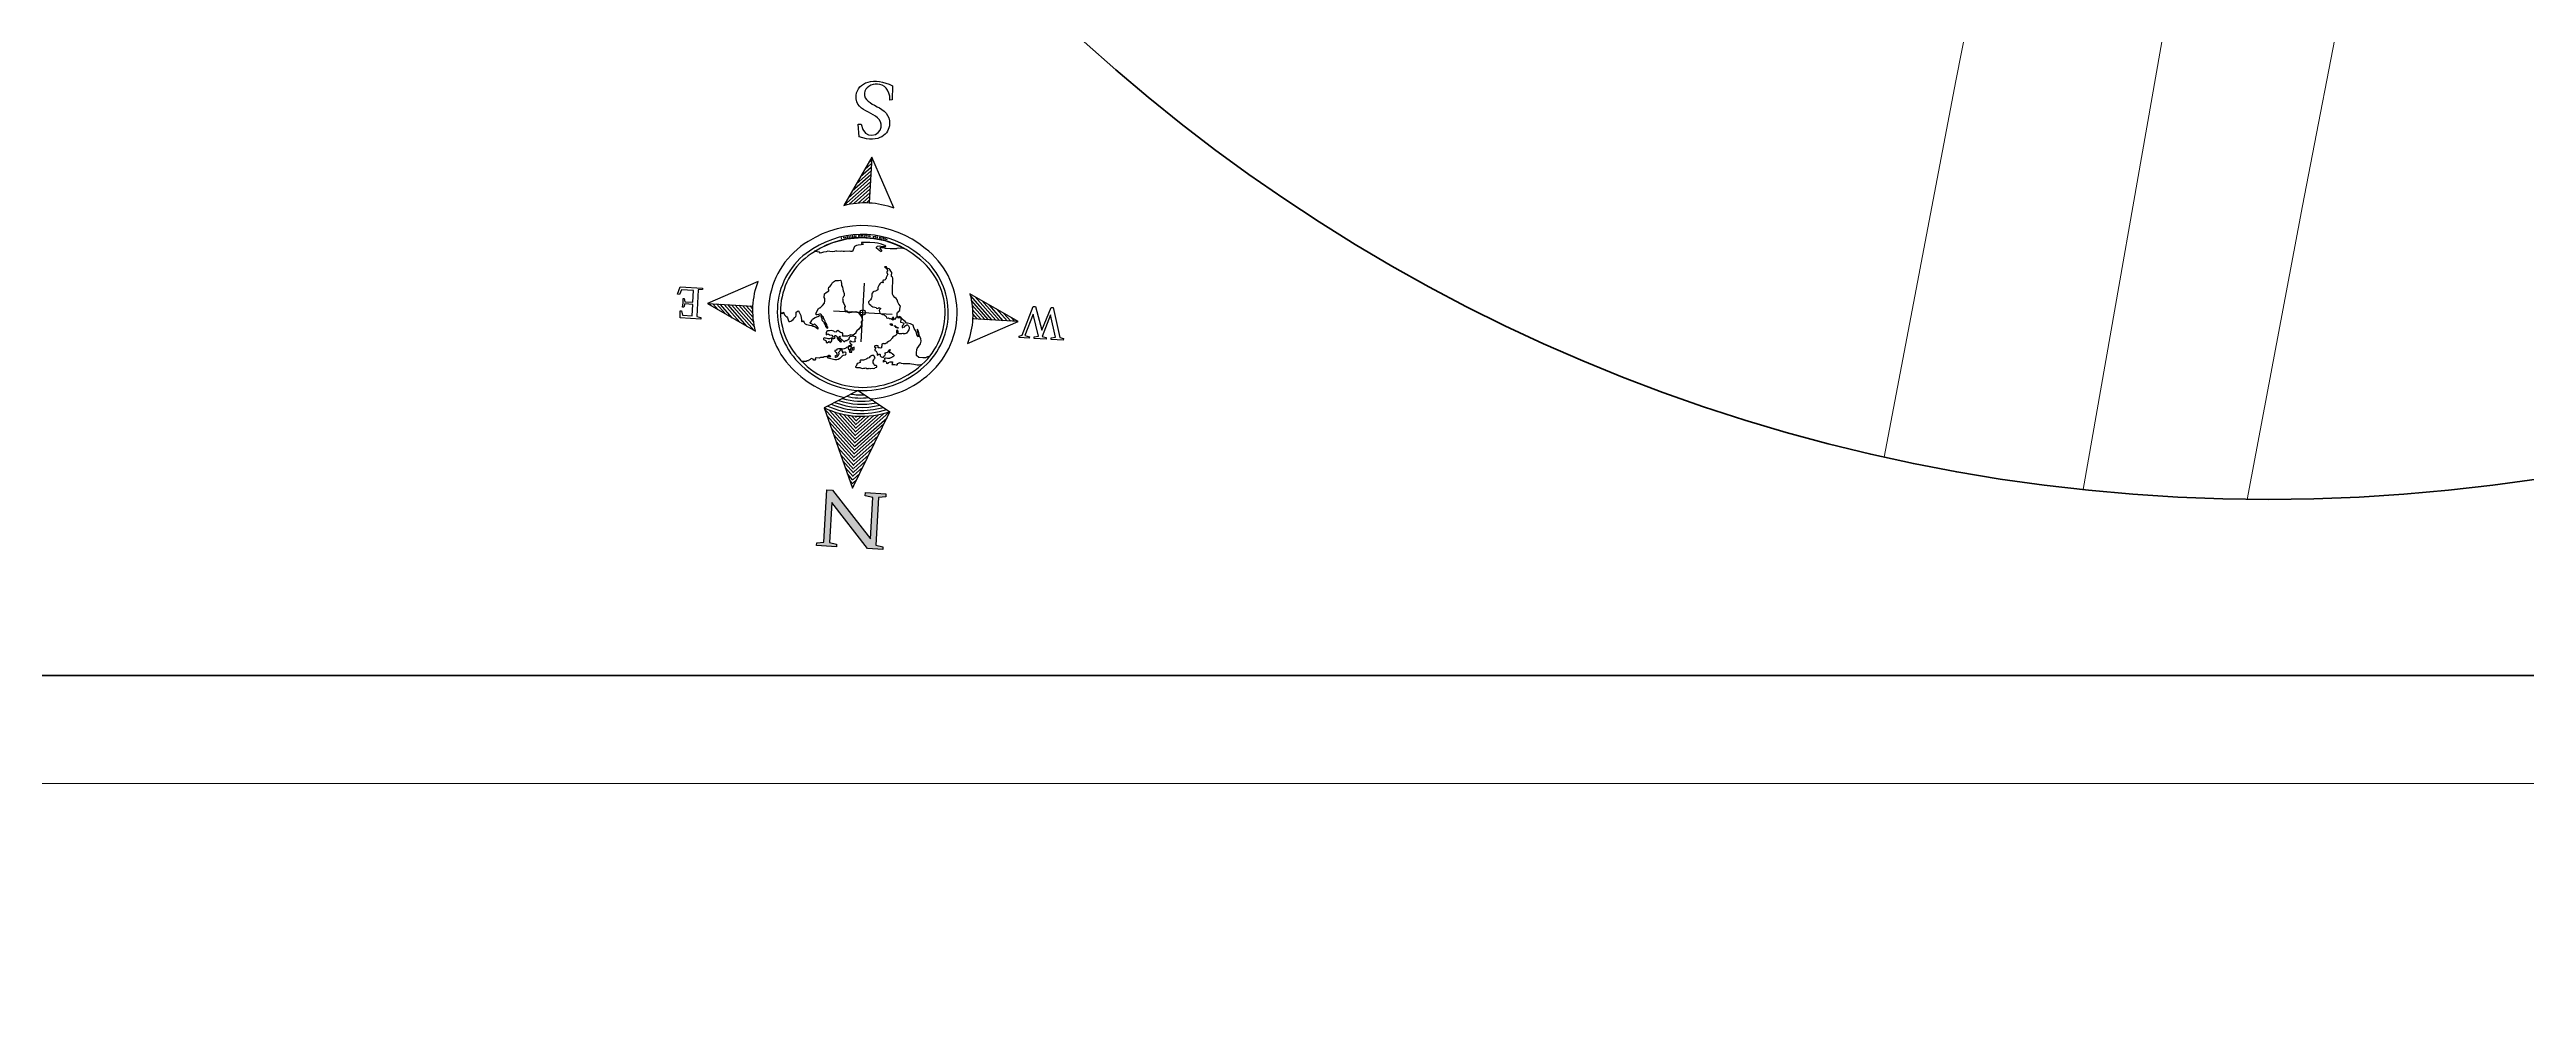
# Model space of a CAD drawing. Header units: inches. Extents: x 2908 to 3459, y -3172 to -55.
# Drawn here: x 3283.42 to 3295.34, y -286.05 to -281.44 of the extents above; entities that cross this region are included whole.
import ezdxf

# ---------------------------------------------------------------- set-up
doc = ezdxf.new("R2010")
doc.units = ezdxf.units.IN
doc.header["$MEASUREMENT"] = 0
for name, color, linetype, lineweight in [('COLUMNAS', 1, 'Continuous', 35), ('COTA', 1, 'Continuous', 9), ('Márgen', 7, 'Continuous', 80), ('PISO', 33, 'Continuous', 18)]:
    doc.layers.add(name, color=color, linetype=linetype, lineweight=lineweight)
doc.layers.add('DI-NORTE', color=7, linetype='Continuous')
doc.layers.add('NORTE', color=1, linetype='Continuous')
doc.styles.add('TX-NORTE', font='romans.shx', dxfattribs={"height": 0.03})

# ---------------------------------------------------------------- blocks, each defined once
blk = doc.blocks.new('NORTE-MUNDO')
at = {"layer": 'NORTE', "linetype": 'Continuous'}
blk.add_hatch(color=256, dxfattribs=at).paths.add_polyline_path([(-0.508, 4.431), (-0.646, 4.453), (-0.646, 4.504), (-0.351, 4.504), (0.381, 3.668), (0.38, 4.432), (0.242, 4.454), (0.242, 4.505), (0.624, 4.505), (0.624, 4.454), (0.486, 4.432), (0.487, 3.427), (0.381, 3.427), (-0.402, 4.315), (-0.401, 3.521), (-0.252, 3.5), (-0.252, 3.437), (-0.645, 3.437), (-0.645, 3.499), (-0.507, 3.521)])
h = blk.add_hatch(dxfattribs=at)
h.set_pattern_fill('ANSI31', color=2, scale=0.4, style=0)
h.set_pattern_definition([(45, (-243.817504, -170.538735), (-0.035355339, 0.035355339), [])])
h.paths.add_polyline_path([(0, 3.371), (0, 1.995, 0.092238), (-0.627, 1.872)])
h = blk.add_hatch(dxfattribs=at)
h.set_pattern_fill('ANSI31', color=2, scale=0.4, angle=90, style=0)
h.set_pattern_definition([(135, (-243.817504, -170.038735), (-0.035355339, -0.035355339), [])])
h.paths.add_polyline_path([(0, 1.995, -0.092238), (0.627, 1.872), (0, 3.371)])
h = blk.add_hatch(dxfattribs=at)
h.set_pattern_fill('ANSI31', color=1, scale=0.4, angle=90, style=0)
h.set_pattern_definition([(135, (-243.517504, -170.538735), (-0.035355339, -0.035355339), [])])
h.paths.add_polyline_path([(2.979, 0), (2.026, 0.479, -0.078667), (2.105, 0)])
h = blk.add_hatch(dxfattribs=at)
h.set_pattern_fill('ANSI31', color=1, scale=0.4, angle=-90, style=0)
h.set_pattern_definition([(315, (243.517504, 170.538735), (0.035355339, 0.035355339), [])])
h.paths.add_polyline_path([(-2.979, 0), (-2.026, -0.479, -0.078667), (-2.105, 0)])
h = blk.add_hatch(dxfattribs=at)
h.set_pattern_fill('ANSI31', color=1, scale=0.4, style=0)
h.set_pattern_definition([(45, (-170.538735, 243.517504), (-0.035355339, 0.035355339), [])])
h.paths.add_polyline_path([(0, -2.979), (0.479, -2.026, -0.078667), (0, -2.105)])
at = {"layer": 'DI-NORTE'}
for points in [[(-3.792, 0.258), (-3.862, 0.276), (-3.862, 0.305), (-3.627, 0.305), (-3.627, 0.276), (-3.71, 0.258), (-3.592, -0.165), (-3.451, 0.258), (-3.533, 0.276), (-3.533, 0.305), (-3.303, 0.305), (-3.303, 0.277), (-3.386, 0.258), (-3.256, -0.16), (-3.121, 0.259), (-3.21, 0.277), (-3.21, 0.305), (-3.015, 0.305), (-3.015, 0.277), (-3.068, 0.259), (-3.25, -0.306), (-3.296, -0.306), (-3.438, 0.141), (-3.592, -0.307), (-3.632, -0.307), (-3.792, 0.258)], [(3.086, -0.287), (3.086, -0.259), (3.169, -0.247), (3.168, 0.26), (3.085, 0.278), (3.085, 0.306), (3.48, 0.307), (3.492, 0.171), (3.462, 0.171), (3.438, 0.254), (3.256, 0.254), (3.256, 0.035), (3.409, 0.035), (3.422, 0.1), (3.45, 0.1), (3.444, 0.019), (3.45, -0.07), (3.428, -0.07), (3.41, -0.005), (3.256, -0.005), (3.256, -0.234), (3.487, -0.234), (3.521, -0.141), (3.557, -0.141), (3.515, -0.287), (3.086, -0.287)], [(-0.303, -3.626), (-0.3, -3.594), (-0.295, -3.559), (-0.284, -3.524), (-0.271, -3.492), (-0.252, -3.462), (-0.228, -3.432), (-0.201, -3.405), (-0.169, -3.381), (-0.131, -3.36), (-0.091, -3.343), (-0.045, -3.33), (0.009, -3.322), (0.065, -3.322), (0.124, -3.324), (0.192, -3.335), (0.264, -3.354), (0.297, -3.596), (0.243, -3.596), (0.205, -3.496), (0.151, -3.432), (0.09, -3.402), (0.022, -3.397), (-0.042, -3.416), (-0.093, -3.454), (-0.131, -3.505), (-0.144, -3.564), (-0.139, -3.62), (-0.123, -3.666), (-0.096, -3.707), (-0.064, -3.739), (-0.023, -3.766), (0.02, -3.79), (0.068, -3.811), (0.117, -3.833), (0.165, -3.854), (0.211, -3.878), (0.254, -3.905), (0.294, -3.937), (0.327, -3.975), (0.351, -4.021), (0.367, -4.077), (0.37, -4.142), (0.365, -4.188), (0.351, -4.23), (0.332, -4.268), (0.308, -4.306), (0.276, -4.338), (0.241, -4.365), (0.201, -4.389), (0.155, -4.408), (0.107, -4.422), (0.053, -4.433), (-0.004, -4.435), (-0.06, -4.433), (-0.122, -4.425), (-0.184, -4.411), (-0.248, -4.39), (-0.313, -4.363), (-0.324, -4.099), (-0.281, -4.089), (-0.273, -4.161), (-0.254, -4.223), (-0.227, -4.274), (-0.195, -4.312), (-0.16, -4.344), (-0.117, -4.365), (-0.074, -4.376), (-0.028, -4.381), (0.015, -4.379), (0.058, -4.368), (0.098, -4.352), (0.136, -4.328), (0.166, -4.301), (0.19, -4.268), (0.206, -4.233), (0.214, -4.193), (0.209, -4.147), (0.192, -4.107), (0.165, -4.072), (0.133, -4.042), (0.093, -4.018), (0.05, -3.994), (0.004, -3.973), (-0.045, -3.948), (-0.093, -3.927), (-0.139, -3.9), (-0.182, -3.871), (-0.222, -3.836), (-0.254, -3.795), (-0.281, -3.747), (-0.298, -3.691), (-0.303, -3.626)]]:
    blk.add_lwpolyline(points, dxfattribs=at)
at = {"layer": 'NORTE', "color": 2}
for q in [(-0.63, 1.866), (0.63, 1.866)]:
    blk.add_line((0, 1.495), q, dxfattribs=at)
at = {"layer": 'NORTE', "color": 0}
for p, q in [((0, 0.561), (0, -0.561)), ((0.561, 0), (-0.561, 0))]:
    blk.add_line(p, q, dxfattribs=at)
at = {"layer": 'NORTE'}
for p, q in [((-2.979, 0), (-2.105, 0)), ((2.979, 0), (2.105, 0)), ((0, -2.979), (0, -2.105))]:
    blk.add_line(p, q, dxfattribs=at)
blk.add_lwpolyline([(-0.508, 4.431), (-0.646, 4.453), (-0.646, 4.504), (-0.351, 4.504), (0.381, 3.668), (0.38, 4.432), (0.242, 4.454), (0.242, 4.505), (0.624, 4.505), (0.624, 4.454), (0.486, 4.432), (0.487, 3.427), (0.381, 3.427), (-0.402, 4.315), (-0.401, 3.521), (-0.252, 3.5), (-0.252, 3.437), (-0.645, 3.437), (-0.645, 3.499), (-0.507, 3.521), (-0.508, 4.431)], dxfattribs=at)
at = {"layer": 'NORTE', "color": 2}
blk.add_lwpolyline([(0.63, 1.866), (0, 3.371), (-0.63, 1.866, -0.204156)], format="xyb", close=True, dxfattribs=at)
blk.add_lwpolyline([(-0.252, 1.644, 0.164807), (-1.349, 1.089, 0.47103), (-1.123, -1.295, 0.327587), (1.123, -1.295, 0.47103), (1.349, 1.089, 0.164807), (0.252, 1.644)], format="xyb", dxfattribs=at)
at = {"layer": 'NORTE', "color": 0}
for points in [[(-1.026, -1.158, 0.328596), (1.026, -1.158, 0.471897), (1.23, 0.971, 0.198856), (0, 1.495, 0.198856), (-1.23, 0.971, 0.471897)], [(-0.991, -1.108, 0.329019), (0.991, -1.108, 0.472267), (1.187, 0.928, 0.198812), (0, 1.434, 0.198812), (-1.187, 0.928, 0.472267)], [(-2.033, 0.476), (-2.979, 0), (-2.026, -0.479, -0.157644)], [(2.033, -0.476), (2.979, 0), (2.026, 0.479, -0.157644)], [(-0.476, -2.033), (0, -2.979), (0.479, -2.026, -0.157644)]]:
    blk.add_lwpolyline(points, format="xyb", close=True, dxfattribs=at)
at = {"layer": 'NORTE', "color": 2}
for points in [[(-1.332, 0.757), (-1.288, 0.778), (-1.246, 0.799), (-1.199, 0.799), (-1.124, 0.799), (-1.073, 0.763), (-1.073, 0.711), (-1.073, 0.645), (-1.079, 0.629), (-1.111, 0.578), (-1.14, 0.532), (-1.145, 0.486), (-1.14, 0.431), (-1.109, 0.387), (-1.094, 0.328), (-1.069, 0.271), (-1.058, 0.261), (-1.069, 0.307), (-1.079, 0.341), (-1.086, 0.376), (-1.086, 0.401), (-1.063, 0.387), (-1.04, 0.305), (-1, 0.25), (-0.995, 0.227), (-0.979, 0.189), (-0.922, 0.162), (-0.869, 0.151), (-0.85, 0.153), (-0.819, 0.128), (-0.791, 0.109), (-0.758, 0.082), (-0.734, 0.044), (-0.707, 0.038), (-0.682, 0.05), (-0.663, 0.036), (-0.661, 0.012), (-0.661, -0.011), (-0.659, -0.034), (-0.669, -0.04), (-0.678, -0.044), (-0.686, -0.067), (-0.705, -0.078), (-0.705, -0.103), (-0.711, -0.135), (-0.711, -0.16), (-0.68, -0.2), (-0.659, -0.238), (-0.642, -0.278), (-0.621, -0.303), (-0.596, -0.324), (-0.562, -0.36), (-0.547, -0.383), (-0.545, -0.423), (-0.541, -0.509), (-0.541, -0.547), (-0.541, -0.585), (-0.543, -0.61), (-0.541, -0.655), (-0.537, -0.689), (-0.53, -0.712), (-0.513, -0.71), (-0.507, -0.722), (-0.507, -0.739), (-0.509, -0.758), (-0.509, -0.779), (-0.509, -0.798), (-0.49, -0.821), (-0.469, -0.849), (-0.455, -0.861), (-0.431, -0.868), (-0.419, -0.861), (-0.41, -0.884), (-0.402, -0.897), (-0.381, -0.899), (-0.364, -0.897), (-0.368, -0.891), (-0.383, -0.88), (-0.396, -0.874), (-0.402, -0.861), (-0.415, -0.853), (-0.427, -0.842), (-0.427, -0.819), (-0.415, -0.809), (-0.415, -0.792), (-0.421, -0.775), (-0.438, -0.758), (-0.423, -0.733), (-0.417, -0.718), (-0.41, -0.693), (-0.41, -0.676), (-0.4, -0.664), (-0.391, -0.651), (-0.375, -0.643), (-0.362, -0.643), (-0.349, -0.634), (-0.349, -0.624), (-0.351, -0.615), (-0.356, -0.598), (-0.351, -0.592), (-0.339, -0.596), (-0.322, -0.596), (-0.314, -0.588), (-0.301, -0.573), (-0.295, -0.565), (-0.282, -0.546), (-0.265, -0.508), (-0.259, -0.495), (-0.259, -0.472), (-0.261, -0.449), (-0.244, -0.439), (-0.219, -0.424), (-0.19, -0.413), (-0.173, -0.403), (-0.158, -0.382), (-0.154, -0.361), (-0.152, -0.317), (-0.152, -0.289), (-0.147, -0.268), (-0.131, -0.249), (-0.116, -0.228), (-0.099, -0.211), (-0.101, -0.195), (-0.107, -0.169), (-0.12, -0.165), (-0.145, -0.15), (-0.153, -0.139), (-0.163, -0.129), (-0.184, -0.121), (-0.222, -0.116), (-0.248, -0.11), (-0.259, -0.097), (-0.274, -0.091), (-0.29, -0.097), (-0.297, -0.106), (-0.312, -0.108), (-0.325, -0.101), (-0.339, -0.096), (-0.328, -0.084), (-0.316, -0.071), (-0.309, -0.056), (-0.316, -0.034), (-0.328, -0.009), (-0.352, 0.005), (-0.379, 0.015), (-0.399, 0.013), (-0.411, 0.022), (-0.422, 0.034), (-0.429, 0.039), (-0.441, 0.039), (-0.45, 0.052), (-0.458, 0.073), (-0.483, 0.079), (-0.498, 0.076), (-0.516, 0.083), (-0.528, 0.083), (-0.548, 0.088), (-0.556, 0.093), (-0.566, 0.094), (-0.572, 0.095), (-0.582, 0.086), (-0.577, 0.079), (-0.577, 0.072), (-0.584, 0.057), (-0.583, 0.052), (-0.593, 0.061), (-0.597, 0.066), (-0.595, 0.073), (-0.589, 0.082), (-0.587, 0.089), (-0.578, 0.105), (-0.583, 0.107), (-0.589, 0.102), (-0.602, 0.1), (-0.609, 0.088), (-0.619, 0.086), (-0.631, 0.089), (-0.634, 0.078), (-0.639, 0.073), (-0.644, 0.064), (-0.643, 0.055), (-0.656, 0.047), (-0.666, 0.047), (-0.671, 0.055), (-0.674, 0.059), (-0.68, 0.062), (-0.694, 0.054), (-0.707, 0.052), (-0.724, 0.053), (-0.73, 0.061), (-0.735, 0.071), (-0.743, 0.082), (-0.738, 0.097), (-0.738, 0.11), (-0.732, 0.121), (-0.732, 0.136), (-0.733, 0.144), (-0.765, 0.148), (-0.792, 0.153), (-0.798, 0.164), (-0.794, 0.181), (-0.788, 0.194), (-0.776, 0.204), (-0.77, 0.215), (-0.768, 0.229), (-0.769, 0.244), (-0.78, 0.243), (-0.788, 0.237), (-0.817, 0.23), (-0.817, 0.222), (-0.82, 0.213), (-0.828, 0.201), (-0.845, 0.198), (-0.855, 0.19), (-0.87, 0.187), (-0.883, 0.195), (-0.891, 0.202), (-0.898, 0.217), (-0.9, 0.226), (-0.903, 0.246), (-0.902, 0.279), (-0.886, 0.303), (-0.879, 0.318), (-0.873, 0.337), (-0.867, 0.343), (-0.855, 0.349), (-0.846, 0.356), (-0.826, 0.362), (-0.804, 0.362), (-0.792, 0.354), (-0.788, 0.348), (-0.781, 0.355), (-0.766, 0.362), (-0.747, 0.365), (-0.727, 0.365), (-0.708, 0.361), (-0.699, 0.353), (-0.696, 0.338), (-0.696, 0.327), (-0.693, 0.317), (-0.69, 0.308), (-0.685, 0.299), (-0.677, 0.296), (-0.669, 0.304), (-0.666, 0.31), (-0.665, 0.325), (-0.668, 0.339), (-0.672, 0.357), (-0.675, 0.37), (-0.664, 0.395), (-0.643, 0.408), (-0.626, 0.42), (-0.604, 0.441), (-0.588, 0.461), (-0.58, 0.469), (-0.571, 0.485), (-0.561, 0.498), (-0.55, 0.509), (-0.538, 0.519), (-0.517, 0.532), (-0.496, 0.538), (-0.487, 0.557), (-0.471, 0.57), (-0.464, 0.577), (-0.436, 0.574), (-0.43, 0.572), (-0.411, 0.578), (-0.402, 0.586), (-0.4, 0.6), (-0.399, 0.613), (-0.393, 0.638), (-0.399, 0.653), (-0.38, 0.66), (-0.359, 0.658), (-0.333, 0.656), (-0.331, 0.649), (-0.335, 0.64), (-0.34, 0.626), (-0.324, 0.623), (-0.308, 0.621), (-0.295, 0.619), (-0.277, 0.621), (-0.265, 0.625), (-0.261, 0.634), (-0.262, 0.652), (-0.278, 0.652), (-0.286, 0.657), (-0.286, 0.672), (-0.287, 0.678), (-0.279, 0.681), (-0.273, 0.695), (-0.271, 0.716), (-0.298, 0.724), (-0.308, 0.736), (-0.318, 0.761), (-0.322, 0.793), (-0.329, 0.8), (-0.34, 0.792), (-0.354, 0.781), (-0.374, 0.776), (-0.38, 0.784), (-0.381, 0.791), (-0.381, 0.806), (-0.386, 0.815), (-0.398, 0.828), (-0.429, 0.833), (-0.445, 0.833), (-0.453, 0.814), (-0.467, 0.795), (-0.478, 0.784), (-0.481, 0.774), (-0.475, 0.765), (-0.473, 0.749), (-0.489, 0.74), (-0.516, 0.731), (-0.528, 0.721), (-0.542, 0.688), (-0.558, 0.676), (-0.565, 0.682), (-0.565, 0.689), (-0.557, 0.694), (-0.556, 0.699), (-0.559, 0.708), (-0.55, 0.716), (-0.546, 0.732), (-0.562, 0.734), (-0.588, 0.736), (-0.596, 0.743), (-0.608, 0.749), (-0.616, 0.763), (-0.627, 0.76), (-0.633, 0.767), (-0.641, 0.774), (-0.645, 0.787), (-0.644, 0.8), (-0.622, 0.815), (-0.6, 0.827), (-0.584, 0.837), (-0.571, 0.842), (-0.565, 0.848), (-0.525, 0.849), (-0.5, 0.848), (-0.487, 0.849), (-0.462, 0.856), (-0.471, 0.866), (-0.47, 0.878), (-0.457, 0.891), (-0.445, 0.902), (-0.441, 0.915), (-0.451, 0.919), (-0.464, 0.912), (-0.48, 0.908), (-0.489, 0.907), (-0.499, 0.916), (-0.508, 0.928), (-0.512, 0.939), (-0.516, 0.948), (-0.519, 0.952), (-0.528, 0.944), (-0.539, 0.94), (-0.549, 0.932), (-0.55, 0.925), (-0.578, 0.913), (-0.593, 0.91), (-0.613, 0.913), (-0.627, 0.916), (-0.62, 0.923), (-0.616, 0.933), (-0.625, 0.945), (-0.615, 0.962), (-0.641, 0.962), (-0.653, 0.959), (-0.668, 0.96), (-0.695, 0.965), (-0.703, 0.96), (-0.718, 0.965), (-0.721, 0.953), (-0.72, 0.937), (-0.739, 0.93), (-0.758, 0.921), (-0.757, 0.913), (-0.774, 0.922), (-0.793, 0.925), (-0.827, 0.927), (-0.88, 0.929), (-0.919, 0.925), (-0.935, 0.923), (-0.955, 0.921), (-0.988, 0.928), (-1.031, 0.932), (-1.065, 0.935), (-1.098, 0.941), (-1.134, 0.94), (-1.138, 0.938), (-1.166, 0.931), (-1.194, 0.921)], [(1.572, 0.087), (1.543, 0.1), (1.527, 0.108), (1.521, 0.082), (1.499, 0.116), (1.491, 0.134), (1.467, 0.153), (1.449, 0.165), (1.43, 0.189), (1.418, 0.221), (1.4, 0.253), (1.382, 0.255), (1.366, 0.249), (1.348, 0.233), (1.322, 0.209), (1.29, 0.171), (1.276, 0.149), (1.27, 0.124), (1.272, 0.09), (1.27, 0.068), (1.252, 0.056), (1.235, 0.04), (1.213, 0.062), (1.197, 0.1), (1.183, 0.128), (1.171, 0.173), (1.163, 0.203), (1.159, 0.233), (1.149, 0.249), (1.127, 0.227), (1.111, 0.255), (1.101, 0.269), (1.087, 0.279), (1.061, 0.293), (1.03, 0.299), (1.006, 0.299), (0.964, 0.303), (0.936, 0.316), (0.9, 0.32), (0.864, 0.344), (0.853, 0.356), (0.839, 0.36), (0.825, 0.354), (0.839, 0.336), (0.857, 0.32), (0.872, 0.307), (0.886, 0.295), (0.894, 0.285), (0.91, 0.277), (0.918, 0.277), (0.934, 0.295), (0.944, 0.287), (0.952, 0.279), (0.966, 0.275), (0.988, 0.267), (0.994, 0.251), (0.984, 0.241), (0.966, 0.209), (0.956, 0.185), (0.904, 0.149), (0.855, 0.126), (0.823, 0.108), (0.797, 0.112), (0.791, 0.12), (0.787, 0.137), (0.773, 0.155), (0.773, 0.177), (0.765, 0.197), (0.739, 0.221), (0.725, 0.237), (0.725, 0.253), (0.705, 0.279), (0.695, 0.311), (0.675, 0.33), (0.659, 0.337), (0.651, 0.334), (0.654, 0.317), (0.672, 0.293), (0.676, 0.269), (0.703, 0.235), (0.709, 0.205), (0.722, 0.181), (0.73, 0.168), (0.742, 0.154), (0.747, 0.136), (0.767, 0.124), (0.781, 0.116), (0.781, 0.102), (0.785, 0.09), (0.8, 0.08), (0.825, 0.08), (0.846, 0.088), (0.869, 0.096), (0.89, 0.099), (0.896, 0.086), (0.883, 0.045), (0.851, -0.024), (0.829, -0.039), (0.819, -0.039), (0.778, -0.091), (0.744, -0.136), (0.739, -0.182), (0.742, -0.228), (0.753, -0.244), (0.75, -0.312), (0.719, -0.342), (0.672, -0.378), (0.671, -0.391), (0.681, -0.405), (0.679, -0.446), (0.656, -0.451), (0.644, -0.471), (0.63, -0.503), (0.611, -0.54), (0.554, -0.584), (0.499, -0.587), (0.469, -0.595), (0.454, -0.587), (0.444, -0.563), (0.44, -0.529), (0.435, -0.493), (0.418, -0.462), (0.408, -0.422), (0.397, -0.391), (0.377, -0.344), (0.376, -0.299), (0.386, -0.281), (0.399, -0.26), (0.406, -0.243), (0.397, -0.227), (0.391, -0.18), (0.369, -0.148), (0.342, -0.098), (0.352, -0.074), (0.348, -0.031), (0.338, -0.013), (0.298, -0.012), (0.291, 0.011), (0.271, 0.017), (0.244, 0.017), (0.223, 0.008), (0.203, -0.005), (0.169, 0), (0.135, -0.013), (0.115, -0.007), (0.09, 0.001), (0.058, 0.037), (0.039, 0.058), (0.019, 0.085), (0.003, 0.119), (-0.002, 0.146), (0.019, 0.18), (0.012, 0.242), (0.03, 0.276), (0.054, 0.323), (0.094, 0.357), (0.108, 0.386), (0.108, 0.406), (0.159, 0.445), (0.209, 0.44), (0.264, 0.471), (0.359, 0.474), (0.359, 0.453), (0.356, 0.435), (0.36, 0.416), (0.37, 0.413), (0.382, 0.413), (0.406, 0.408), (0.424, 0.394), (0.455, 0.372), (0.482, 0.384), (0.485, 0.406), (0.52, 0.402), (0.533, 0.389), (0.579, 0.379), (0.614, 0.385), (0.652, 0.388), (0.666, 0.398), (0.674, 0.428), (0.674, 0.466), (0.637, 0.447), (0.612, 0.462), (0.567, 0.469), (0.552, 0.485), (0.544, 0.503), (0.549, 0.521), (0.577, 0.527), (0.607, 0.54), (0.631, 0.54), (0.652, 0.536), (0.686, 0.53), (0.7, 0.526), (0.714, 0.534), (0.723, 0.544), (0.722, 0.557), (0.69, 0.571), (0.668, 0.585), (0.665, 0.608), (0.645, 0.618), (0.624, 0.598), (0.617, 0.587), (0.605, 0.598), (0.597, 0.608), (0.58, 0.611), (0.571, 0.598), (0.56, 0.577), (0.56, 0.555), (0.56, 0.541), (0.55, 0.53), (0.522, 0.53), (0.508, 0.523), (0.498, 0.506), (0.512, 0.492), (0.509, 0.473), (0.495, 0.468), (0.483, 0.473), (0.465, 0.495), (0.459, 0.516), (0.455, 0.533), (0.434, 0.553), (0.418, 0.564), (0.403, 0.577), (0.393, 0.587), (0.381, 0.587), (0.374, 0.579), (0.38, 0.568), (0.393, 0.562), (0.41, 0.548), (0.423, 0.533), (0.434, 0.526), (0.445, 0.52), (0.441, 0.514), (0.435, 0.51), (0.431, 0.497), (0.421, 0.482), (0.41, 0.479), (0.407, 0.485), (0.411, 0.495), (0.411, 0.506), (0.406, 0.513), (0.396, 0.524), (0.377, 0.537), (0.362, 0.548), (0.343, 0.564), (0.329, 0.577), (0.312, 0.574), (0.305, 0.562), (0.291, 0.555), (0.277, 0.555), (0.265, 0.554), (0.261, 0.541), (0.245, 0.534), (0.233, 0.524), (0.228, 0.513), (0.227, 0.496), (0.224, 0.485), (0.216, 0.472), (0.206, 0.469), (0.19, 0.466), (0.17, 0.458), (0.16, 0.456), (0.146, 0.463), (0.122, 0.468), (0.111, 0.469), (0.111, 0.486), (0.104, 0.5), (0.121, 0.514), (0.122, 0.543), (0.118, 0.551), (0.114, 0.568), (0.135, 0.575), (0.175, 0.574), (0.182, 0.567), (0.199, 0.562), (0.213, 0.565), (0.213, 0.577), (0.213, 0.589), (0.214, 0.596), (0.193, 0.613), (0.182, 0.622), (0.173, 0.628), (0.173, 0.639), (0.193, 0.64), (0.22, 0.65), (0.238, 0.66), (0.244, 0.67), (0.253, 0.679), (0.271, 0.689), (0.281, 0.698), (0.298, 0.711), (0.315, 0.717), (0.339, 0.721), (0.367, 0.721), (0.425, 0.721), (0.454, 0.731), (0.455, 0.746), (0.468, 0.751), (0.491, 0.758), (0.489, 0.772), (0.476, 0.785), (0.462, 0.795), (0.447, 0.811), (0.445, 0.826), (0.448, 0.838), (0.469, 0.857), (0.486, 0.873), (0.467, 0.886), (0.447, 0.879), (0.432, 0.866), (0.415, 0.842), (0.407, 0.819), (0.411, 0.787), (0.398, 0.768), (0.391, 0.751), (0.379, 0.733), (0.366, 0.73), (0.357, 0.737), (0.357, 0.758), (0.346, 0.777), (0.34, 0.792), (0.328, 0.791), (0.321, 0.78), (0.299, 0.772), (0.289, 0.777), (0.281, 0.792), (0.284, 0.808), (0.278, 0.823), (0.289, 0.833), (0.328, 0.842), (0.346, 0.859), (0.363, 0.879), (0.387, 0.904), (0.421, 0.923), (0.444, 0.931), (0.478, 0.937), (0.508, 0.931), (0.561, 0.92), (0.611, 0.911), (0.625, 0.899), (0.625, 0.883), (0.603, 0.877), (0.583, 0.877), (0.56, 0.876), (0.573, 0.867), (0.587, 0.859), (0.604, 0.859), (0.614, 0.865), (0.639, 0.88), (0.661, 0.887), (0.686, 0.891), (0.709, 0.907), (0.733, 0.908), (0.76, 0.908), (0.783, 0.92), (0.832, 0.921), (0.859, 0.927), (0.848, 0.947), (0.866, 0.962), (0.883, 0.968), (0.897, 0.947), (0.926, 0.937), (0.942, 0.941), (0.952, 0.957), (0.978, 0.971), (0.986, 0.987), (1.006, 0.985), (1.028, 0.997), (1.057, 1.001), (1.089, 1.003), (1.107, 1.004)]]:
    blk.add_lwpolyline(points, dxfattribs=at)
for points in [[(-0.208, 1.064), (-0.239, 1.056), (-0.274, 1.058), (-0.292, 1.049), (-0.301, 1.039), (-0.327, 1.027), (-0.331, 1.021), (-0.331, 1.012), (-0.308, 0.999), (-0.291, 0.999), (-0.279, 0.989), (-0.268, 0.972), (-0.257, 0.953), (-0.253, 0.938), (-0.253, 0.915), (-0.255, 0.911), (-0.267, 0.893), (-0.275, 0.866), (-0.285, 0.851), (-0.269, 0.819), (-0.259, 0.811), (-0.23, 0.809), (-0.222, 0.807), (-0.201, 0.826), (-0.185, 0.84), (-0.171, 0.857), (-0.149, 0.869), (-0.13, 0.88), (-0.114, 0.886), (-0.083, 0.9), (-0.067, 0.908), (-0.047, 0.912), (-0.017, 0.916), (0.002, 0.926), (-0.009, 0.939), (-0.001, 0.958), (0.023, 0.972), (0.051, 0.982), (0.057, 1.001), (0.064, 1.031), (0.079, 1.047), (0.076, 1.055), (0.061, 1.059), (0.041, 1.058), (0.019, 1.059), (-0.004, 1.053), (-0.048, 1.074), (-0.074, 1.065), (-0.104, 1.064), (-0.118, 1.057), (-0.142, 1.068), (-0.17, 1.061), (-0.185, 1.06), (-0.199, 1.064)], [(0.163, 0.724), (0.145, 0.723), (0.135, 0.723), (0.124, 0.716), (0.124, 0.708), (0.127, 0.702), (0.123, 0.693), (0.123, 0.684), (0.127, 0.674), (0.136, 0.678), (0.143, 0.684), (0.153, 0.685), (0.159, 0.686), (0.162, 0.692), (0.162, 0.706)], [(0.19, 0.662), (0.196, 0.665), (0.203, 0.668), (0.216, 0.668), (0.232, 0.667), (0.237, 0.669), (0.238, 0.676), (0.239, 0.686), (0.241, 0.69), (0.238, 0.698), (0.232, 0.716), (0.222, 0.722), (0.221, 0.728), (0.216, 0.737), (0.211, 0.747), (0.206, 0.749), (0.212, 0.755), (0.212, 0.762), (0.215, 0.765), (0.21, 0.769), (0.202, 0.77), (0.193, 0.773), (0.185, 0.774), (0.176, 0.774), (0.166, 0.772), (0.163, 0.77), (0.166, 0.763), (0.169, 0.759), (0.169, 0.755), (0.174, 0.752), (0.178, 0.746), (0.178, 0.739), (0.179, 0.734), (0.183, 0.729), (0.187, 0.727), (0.191, 0.726), (0.197, 0.723), (0.199, 0.721), (0.198, 0.713), (0.194, 0.707), (0.19, 0.7), (0.185, 0.697), (0.18, 0.695), (0.179, 0.689), (0.182, 0.685), (0.182, 0.68), (0.183, 0.678), (0.183, 0.672), (0.18, 0.668), (0.179, 0.663), (0.185, 0.66)], [(-0.691, 0.259), (-0.684, 0.259), (-0.667, 0.256), (-0.649, 0.247), (-0.642, 0.24), (-0.636, 0.237), (-0.632, 0.234), (-0.626, 0.228), (-0.619, 0.225), (-0.624, 0.218), (-0.627, 0.217), (-0.631, 0.215), (-0.635, 0.218), (-0.639, 0.222), (-0.642, 0.225), (-0.642, 0.228), (-0.645, 0.232), (-0.648, 0.235), (-0.651, 0.235), (-0.656, 0.236), (-0.663, 0.245), (-0.667, 0.247), (-0.674, 0.243), (-0.682, 0.245), (-0.686, 0.251), (-0.691, 0.257)], [(-0.582, 0.213), (-0.567, 0.215), (-0.554, 0.214), (-0.551, 0.21), (-0.547, 0.207), (-0.543, 0.204), (-0.539, 0.201), (-0.532, 0.197), (-0.534, 0.193), (-0.536, 0.189), (-0.541, 0.188), (-0.564, 0.185), (-0.569, 0.185), (-0.571, 0.187), (-0.576, 0.191), (-0.577, 0.196), (-0.578, 0.206), (-0.582, 0.21)], [(-0.721, -1.269), (-0.692, -1.269), (-0.602, -1.271), (-0.579, -1.263), (-0.574, -1.252), (-0.521, -1.25), (-0.454, -1.248), (-0.378, -1.248), (-0.362, -1.249), (-0.321, -1.257), (-0.293, -1.254), (-0.253, -1.252), (-0.261, -1.238), (-0.282, -1.222), (-0.291, -1.209), (-0.288, -1.194), (-0.282, -1.177), (-0.267, -1.189), (-0.248, -1.206), (-0.238, -1.21), (-0.223, -1.221), (-0.192, -1.245), (-0.187, -1.261), (-0.206, -1.283), (-0.238, -1.289), (-0.27, -1.289), (-0.316, -1.283), (-0.337, -1.283), (-0.36, -1.288), (-0.368, -1.296), (-0.344, -1.304), (-0.326, -1.311), (-0.282, -1.325), (-0.202, -1.344), (-0.154, -1.346), (-0.057, -1.348), (-0.018, -1.344), (0.005, -1.342), (0.058, -1.338), (0.1, -1.336), (0.1, -1.32), (0.061, -1.311), (0.076, -1.297), (0.106, -1.292), (0.161, -1.283), (0.192, -1.273), (0.229, -1.25), (0.266, -1.157), (0.301, -1.151), (0.326, -1.158), (0.416, -1.146), (0.425, -1.142), (0.442, -1.144), (0.473, -1.146), (0.503, -1.143), (0.57, -1.144), (0.579, -1.146), (0.606, -1.134), (0.641, -1.127), (0.698, -1.129), (0.734, -1.132), (0.769, -1.119), (0.819, -1.106), (0.858, -1.096), (0.881, -1.089), (0.893, -1.102), (0.941, -1.11), (0.978, -1.11), (0.989, -1.115), (0.838, -1.208), (0.652, -1.302), (0.389, -1.388), (0.101, -1.431), (-0.128, -1.429), (-0.342, -1.4), (-0.526, -1.348), (-0.63, -1.31)]]:
    blk.add_lwpolyline(points, close=True, dxfattribs=at)
at = {"layer": 'NORTE'}
blk.add_circle((0, 0), 0.0509, dxfattribs=at)
at = {"layer": 'NORTE', "color": 2}
for radius, start, end in [(1.547, 68.5627, 111.4373), (1.488, 70.3762, 109.6238), (1.429, 72.3962, 107.6038), (1.369, 74.6666, 105.3334), (1.31, 77.2472, 102.7528), (1.25, 80.223, 99.777), (1.191, 83.7225, 96.2775)]:
    blk.add_arc((0, 0.388), radius, start, end, dxfattribs=at)
at = {"layer": 'NORTE', "style": 'TX-NORTE'}
for s, rotation, p in [('H', 347.2816, (-0.387, -1.433)), ('E', 348.3697, (-0.354, -1.44)), ('R', 11.5041, (0.339, -1.443)), ('E', 12.5922, (0.372, -1.437)), ('P', 13.6803, (0.403, -1.429)), ('O', 14.8158, (0.436, -1.421)), ('L', 16.582, (0.489, -1.407)), ('C', 349.4736, (-0.322, -1.447)), ('H', 350.5932, (-0.289, -1.453)), ('O', 351.7287, (-0.256, -1.458)), ('P', 353.5264, (-0.201, -1.465)), ('O', 354.6619, (-0.168, -1.469)), ('R', 355.7973, (-0.133, -1.472)), (':', 356.712, (-0.099, -1.474)), ('M', 358.3205, (-0.058, -1.476)), ('A', 359.4874, (-0.022, -1.477)), ('U', 0.6229, (0.013, -1.477)), ('R', 1.7268, (0.046, -1.476)), ('I', 2.6099, (0.08, -1.475)), ('C', 3.5088, (0.1, -1.474)), ('I', 4.4076, (0.134, -1.472)), ('O', 5.3223, (0.154, -1.47)), ('R', 7.1201, (0.209, -1.464)), ('E', 8.2082, (0.242, -1.46)), ('S', 9.2963, (0.274, -1.455)), ('T', 10.4002, (0.307, -1.45))]:
    blk.add_text(s, height=0.02, rotation=rotation, dxfattribs=at).set_placement(p)

msp = doc.modelspace()

# ---------------------------------------------------------------- linework, layer by layer
at = {"layer": 'COLUMNAS'}
msp.add_circle((3294.099, -275.129, 1.283), 8.48, dxfattribs=at)
at = {"layer": 'COTA'}
msp.add_line((3293.834, -279.984, -0.512), (3293.207, -283.562, -1.922), dxfattribs=at)
msp.add_lwpolyline([(3272.711, -284.978), (3272.711, -259.978), (3307.711, -259.978), (3307.711, -284.978), (3272.711, -284.978)], close=True, dxfattribs=at)
at = {"layer": 'Márgen'}
msp.add_line((3306.806, -284.458), (3273.332, -284.458), dxfattribs=at)
at = {"layer": 'PISO', "flags": 128}
msp.add_lwpolyline([(3285.622, -274.924), (3292.049, -274.955), (3294.184, -274.959), (3295.776, -274.931), (3296.793, -274.784), (3297.316, -274.667), (3297.387, -274.68), (3297.423, -274.715), (3297.429, -274.77), (3297.401, -274.799), (3296.766, -275.034), (3296.129, -275.391), (3294.949, -276.218), (3294.358, -276.862), (3293.628, -278.001), (3293.306, -278.645), (3292.801, -280.545), (3292.594, -281.593), (3292.248, -283.405)], dxfattribs=at)
at = {"layer": 'PISO', "elevation": 2.591, "flags": 128}
msp.add_lwpolyline([(3293.997, -283.609), (3294.263, -282.196), (3294.671, -280.087), (3294.961, -279.16), (3295.37, -278.443), (3296.072, -277.615), (3296.806, -277.02), (3297.679, -276.543), (3298.948, -276.205), (3300.326, -276.132), (3302.496, -276.319)], dxfattribs=at)

# ---------------------------------------------------------------- block references
at = {"layer": 'DI-NORTE', "xscale": 0.2515968000005336, "yscale": 0.2515968000005336, "zscale": 0.2515968000005336, "rotation": 176.6610446823864}
msp.add_blockref('NORTE-MUNDO', (3287.331, -282.709, -2.416), dxfattribs=at)

doc.saveas('drawing.dxf')
